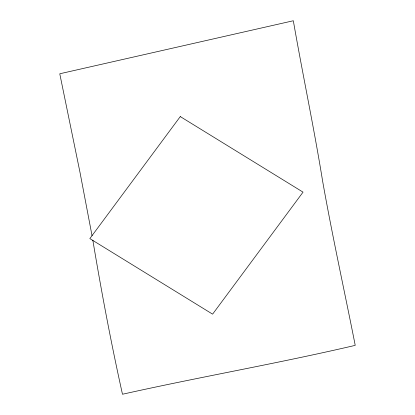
<?xml version="1.0" encoding="UTF-8"?>
<svg xmlns="http://www.w3.org/2000/svg" width="415" height="415" viewBox="0 0 415 415"><rect width="100%" height="100%" fill="white"/><g stroke="black" fill="none" stroke-linecap="round" stroke-linejoin="round"><path stroke-width="0.62" d="M92.042 235.72L79.996 172.365L59.77 73.771L293.327 20.75C302.623 74.238 313.916 127.358 322.595 180.966C332.327 235.995 344.388 290.552 355.23 345.358C278.019 363.431 199.833 376.934 122.477 394.25C111.127 343.179 101.442 291.771 92.83 240.176M180.281 116.584L89.842 238.599L212.599 314.155L303.038 192.14L180.281 116.584"/></g></svg>
